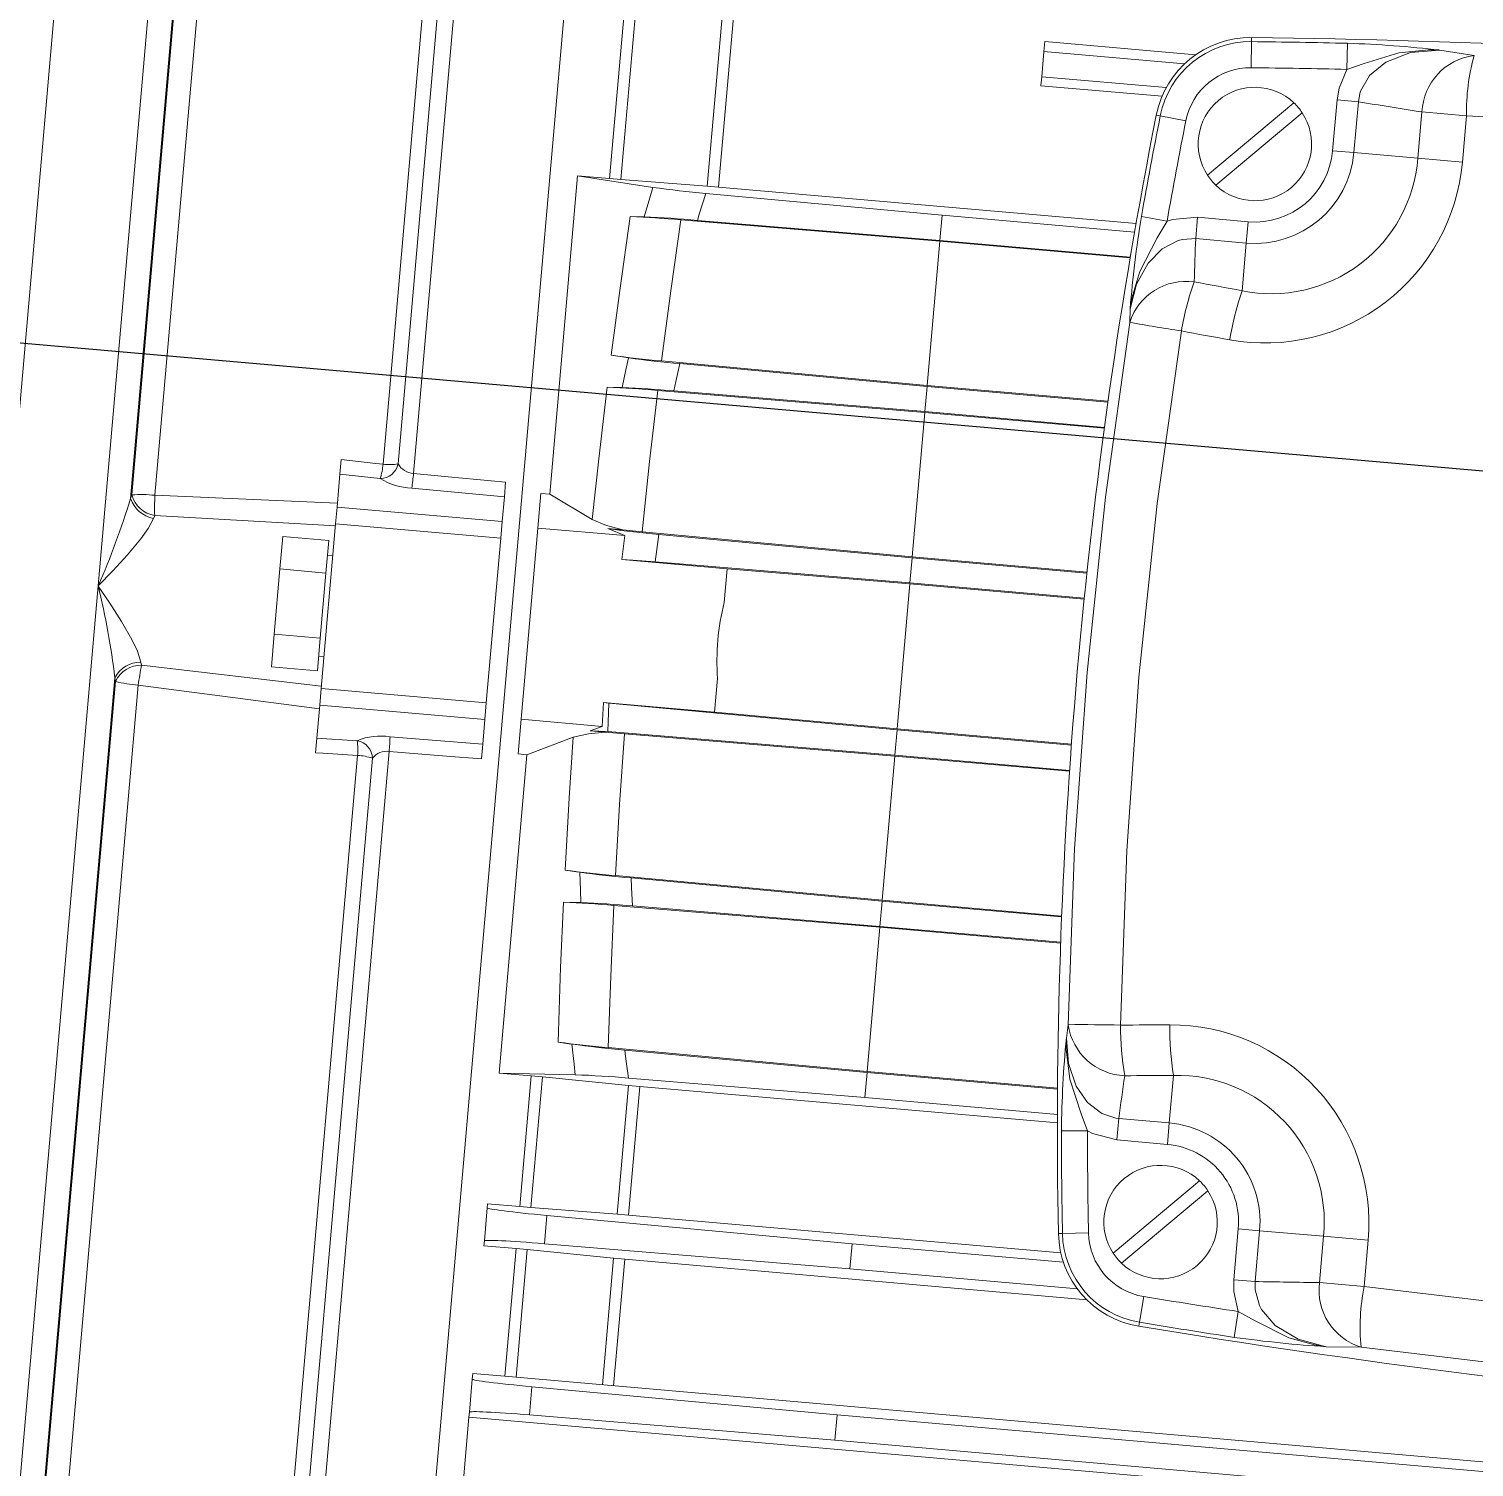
# Model space of a CAD drawing. Header units: inches. Extents: x 191440 to 383551, y 141400 to 284946.
# Drawn here: x 191696.481 to 191696.7146, y 141505.5674 to 141505.7998 of the extents above; entities that cross this region are included whole.
import ezdxf

# ---------------------------------------------------------------- set-up
doc = ezdxf.new("R2010")
doc.units = ezdxf.units.IN
doc.header["$MEASUREMENT"] = 0
doc.layers.add('MOTOR', color=140, linetype='Continuous', lineweight=9)
doc.layers.add('Sanitary', color=6, linetype='Continuous')
doc.styles.add('ROMANS', font='romans', dxfattribs={"height": 1})
doc.dimstyles.new('osama', dxfattribs={"dimtxt": 50, "dimasz": 45, "dimexe": 0.18, "dimexo": 0.0625, "dimgap": 0.2, "dimtad": 0, "dimdec": 0, "dimzin": 0, "dimdsep": 46, "dimtxsty": 'ROMANS', "dimcen": 0, "dimse1": 1, "dimse2": 1, "dimclrd": 3, "dimclre": 3, "dimclrt": 5, "dimadec": 0, "dimazin": 0, "dimtfac": 0.6, "dimtdec": 0, "dimtmove": 2, "dimatfit": 3, "dimfxl": 1, "dimtolj": 1, "dimtzin": 0, "dimarcsym": 0})

msp = doc.modelspace()

# ---------------------------------------------------------------- linework, layer by layer
at = {"color": 6, "elevation": -678.405}
msp.add_lwpolyline([(191697.5350818362, 141505.656635793), (191694.3777653963, 141505.932862421), (191694.6101797835, 141508.5893710223), (191674.2539498546, 141510.3703103732)], dxfattribs=at)
msp.add_circle((191696.5306204692, 141505.7278839571, -678.405), 1.7578125)
at = {"layer": 'MOTOR', "linetype": 'Continuous'}
for p, q in [((191696.5572002135, 141505.888378889, -678.405), (191696.5431636306, 141505.7279400129, -678.405)), ((191696.5750672089, 141505.8886687415, -678.405), (191696.5589036739, 141505.7039186917, -678.405)), ((191696.5154780932, 141505.8856858422, -678.405), (191696.5013673733, 141505.7243995752, -678.405)), ((191696.5544216243, 141505.8864979172, -678.405), (191696.5406836242, 141505.729471858, -678.405)), ((191696.511503338, 141505.8829136169, -678.405), (191696.4976399944, 141505.724454874, -678.405)), ((191696.5382389339, 141505.7294339116, -678.405), (191696.5518325368, 141505.8848095041, -678.405)), ((191696.4919874561, 141505.8811591823, -678.405), (191696.4771070158, 141505.711074972, -678.405)), ((191696.51130482, 141505.8824036246, -678.405), (191696.4974372894, 141505.7238970242, -678.405)), ((191696.5071237511, 141505.8802334068, -678.405), (191696.4922087133, 141505.7097537447, -678.405)), ((191696.5906341184, 141505.774356403, -678.405), (191696.5955945061, 141505.8310538943, -678.405)), ((191696.597397475, 141505.8307215308, -678.405), (191696.5924530621, 141505.7742066325, -678.405)), ((191696.5748591762, 141505.7755813921, -678.405), (191696.5786851955, 141505.8193129927, -678.405)), ((191696.5804542486, 141505.8185929703, -678.405), (191696.5766781157, 141505.7754315743, -678.405)), ((191696.6450455947, 141505.7961160382, -678.405), (191696.6451869164, 141505.7977313534, -678.405)), ((191696.6451869164, 141505.7977313534, -678.405), (191696.6695733063, 141505.7955978207, -678.405)), ((191696.6785949697, 141505.7977176385, -678.405), (191696.6785454887, 141505.7935030989, -678.405)), ((191696.6785949697, 141505.7977176385, -678.405), (191696.6786025911, 141505.7983667859, -678.405)), ((191696.6941011939, 141505.7974513673, -678.405), (191696.6940059451, 141505.7932376136, -678.405)), ((191696.7089969088, 141505.7963607275, -678.405), (191696.7145570901, 141505.7954685706, -678.405)), ((191696.6446894971, 141505.7920458241, -678.405), (191696.6450455947, 141505.7961160382, -678.405)), ((191696.6450455947, 141505.7961160382, -678.405), (191696.6677638828, 141505.7941284455, -678.405)), ((191696.6445623132, 141505.7905921055, -678.405), (191696.6446894971, 141505.7920458241, -678.405)), ((191696.6446894971, 141505.7920458241, -678.405), (191696.6648029769, 141505.7902861226, -678.405)), ((191696.6445623132, 141505.7905921055, -678.405), (191696.6641253021, 141505.7888805657, -678.405)), ((191696.6854262537, 141505.7878367698, -678.405), (191696.671475378, 141505.7761305951, -678.405)), ((191696.6916885167, 141505.7800747469, -678.405), (191696.6924070897, 141505.7882880742, -678.405)), ((191696.6924070897, 141505.7882880742, -678.405), (191696.6958596763, 141505.787986012, -678.405)), ((191696.6958596763, 141505.787986012, -678.405), (191696.6951411033, 141505.7797726847, -678.405)), ((191696.6638370333, 141505.7857299302, -678.405), (191696.6632001043, 141505.7858555165, -678.405)), ((191696.6638370333, 141505.7857299302, -678.405), (191696.6679722457, 141505.7849145707, -678.405)), ((191696.6728351726, 141505.7745100548, -678.405), (191696.6867860485, 141505.7862162296, -678.405)), ((191696.7054833692, 141505.7788678537, -678.405), (191696.7061375783, 141505.7863454981, -678.405)), ((191696.7133297278, 141505.7857162665, -678.405), (191696.7061375783, 141505.7863454981, -678.405)), ((191696.7133297278, 141505.7857162665, -678.405), (191696.7126755187, 141505.7782386221, -678.405)), ((191696.6916885167, 141505.7800747469, -678.405), (191696.6951411033, 141505.7797726847, -678.405)), ((191696.7054833692, 141505.7788678537, -678.405), (191696.6951411033, 141505.7797726847, -678.405)), ((191696.7126755187, 141505.7782386221, -678.405), (191696.7054833692, 141505.7788678537, -678.405)), ((191696.5651709579, 141505.7245823736, -678.405), (191696.5696724941, 141505.7760351679, -678.405)), ((191696.5818557404, 141505.7741525428, -678.405), (191696.5696724941, 141505.7760351679, -678.405)), ((191696.5748591762, 141505.7755813921, -678.405), (191696.5696724941, 141505.7760351679, -678.405)), ((191696.5748591762, 141505.7755813921, -678.405), (191696.5766781157, 141505.7754315743, -678.405)), ((191696.5906341184, 141505.774356403, -678.405), (191696.5766781157, 141505.7754315743, -678.405)), ((191696.5904001158, 141505.7731965323, -678.405), (191696.6285747039, 141505.7696678204, -678.405)), ((191696.5924530621, 141505.7742066325, -678.405), (191696.5906341184, 141505.774356403, -678.405)), ((191696.5924530621, 141505.7742066325, -678.405), (191696.6599311894, 141505.7683030614, -678.405)), ((191696.5863459248, 141505.7689180205, -678.405), (191696.6282071809, 141505.7654670127, -678.405)), ((191696.6282186063, 141505.7655976064, -678.405), (191696.5890386029, 141505.7688317365, -678.405)), ((191696.6285747039, 141505.7696678204, -678.405), (191696.6282186063, 141505.7655976064, -678.405)), ((191696.6285747039, 141505.7696678204, -678.405), (191696.6596942414, 141505.7669452137, -678.405)), ((191696.6607892533, 141505.7694323623, -678.405), (191696.6649396582, 141505.7686982428, -678.405)), ((191696.6698675307, 141505.7693299115, -678.405), (191696.6695654685, 141505.7658773249, -678.405)), ((191696.6698675307, 141505.7693299115, -678.405), (191696.6780320478, 141505.7686156088, -678.405)), ((191696.6780320478, 141505.7686156088, -678.405), (191696.6777299856, 141505.7651630222, -678.405)), ((191696.6777299856, 141505.7651630222, -678.405), (191696.6695654685, 141505.7658773249, -678.405)), ((191696.6282071809, 141505.7654670127, -678.405), (191696.6261672254, 141505.7421502148, -678.405)), ((191696.6589807085, 141505.7627746779, -678.405), (191696.6282071809, 141505.7654670127, -678.405)), ((191696.6282186063, 141505.7655976064, -678.405), (191696.6590025722, 141505.7629043583, -678.405)), ((191696.6770566413, 141505.7574666617, -678.405), (191696.6777299856, 141505.7651630222, -678.405)), ((191696.658907286, 141505.752353275, -678.405), (191696.6589787191, 141505.7545554012, -678.405)), ((191696.6261672254, 141505.7421502148, -678.405), (191696.5832402831, 141505.7461221236, -678.405)), ((191696.586225087, 141505.7456812418, -678.405), (191696.6261532466, 141505.7419904365, -678.405)), ((191696.5826480964, 141505.7413429448, -678.405), (191696.6257851674, 141505.7377832722, -678.405)), ((191696.625797149, 141505.7379202225, -678.405), (191696.5852384623, 141505.7412681566, -678.405)), ((191696.6261532466, 141505.7419904365, -678.405), (191696.625797149, 141505.7379202225, -678.405)), ((191696.6261532466, 141505.7419904365, -678.405), (191696.6553815212, 141505.7394332938, -678.405)), ((191696.6261672254, 141505.7421502148, -678.405), (191696.6554037945, 141505.7395923465, -678.405)), ((191696.625797149, 141505.7379202225, -678.405), (191696.6548243811, 141505.7353806687, -678.405)), ((191696.6257851674, 141505.7377832722, -678.405), (191696.6237450313, 141505.7144644097, -678.405)), ((191696.6548059779, 141505.7352442803, -678.405), (191696.6257851674, 141505.7377832722, -678.405)), ((191696.5312667196, 141505.7278382016, -678.405), (191696.5314724439, 141505.7301896412, -678.405)), ((191696.5308007686, 141505.7225123576, -678.405), (191696.5312667196, 141505.7278382016, -678.405)), ((191696.5377885106, 141505.7271061701, -678.405), (191696.5312667196, 141505.7278382016, -678.405)), ((191696.5580505333, 141505.7265302348, -678.405), (191696.5578427917, 141505.724155737, -678.405)), ((191696.4974372894, 141505.7238970242, -678.405), (191696.4976399944, 141505.724454874, -678.405)), ((191696.5013673733, 141505.7243995752, -678.405), (191696.5308529209, 141505.7231084603, -678.405)), ((191696.5578427917, 141505.724155737, -678.405), (191696.5428825868, 141505.7255748315, -678.405)), ((191696.5574946922, 141505.7201769419, -678.405), (191696.5578427917, 141505.724155737, -678.405)), ((191696.5632763849, 141505.7191087978, -678.405), (191696.5637660145, 141505.7247052902, -678.405)), ((191696.5637660145, 141505.7247052902, -678.405), (191696.5651709579, 141505.7245823736, -678.405)), ((191696.5720614772, 141505.720502088, -678.405), (191696.5651709579, 141505.7245823736, -678.405)), ((191696.530563312, 141505.7197982155, -678.405), (191696.5308007686, 141505.7225123576, -678.405)), ((191696.5308007686, 141505.7225123576, -678.405), (191696.5574946922, 141505.7201769419, -678.405)), ((191696.5013393687, 141505.7211192976, -678.405), (191696.5011466055, 141505.7206750826, -678.405)), ((191696.5305339243, 141505.7194623132, -678.405), (191696.5013393687, 141505.7211192976, -678.405)), ((191696.5282364154, 141505.6932016657, -678.405), (191696.530563312, 141505.7197982155, -678.405)), ((191696.5572572355, 141505.7174627998, -678.405), (191696.530563312, 141505.7197982155, -678.405)), ((191696.5574946922, 141505.7201769419, -678.405), (191696.5572572355, 141505.7174627998, -678.405)), ((191696.5605722193, 141505.6882000442, -678.405), (191696.5632763849, 141505.7191087978, -678.405)), ((191696.5772924152, 141505.717882554, -678.405), (191696.5632763849, 141505.7191087978, -678.405)), ((191696.5215719766, 141505.7124975874, -678.405), (191696.5220332552, 141505.7177700261, -678.405)), ((191696.5220332552, 141505.7177700261, -678.405), (191696.5294794549, 141505.717118568, -678.405)), ((191696.5290181763, 141505.7118461293, -678.405), (191696.5294794549, 141505.717118568, -678.405)), ((191696.5549303389, 141505.69086625, -678.405), (191696.5572572355, 141505.7174627998, -678.405)), ((191696.5746524448, 141505.718976278, -678.405), (191696.5745888367, 141505.7190136865, -678.405)), ((191696.5746562198, 141505.7190036367, -678.405), (191696.5745888367, 141505.7190136865, -678.405)), ((191696.5745888367, 141505.7190136865, -678.405), (191696.5770014311, 141505.7188026119, -678.405)), ((191696.5746524448, 141505.718976278, -678.405), (191696.5746562198, 141505.7190036367, -678.405)), ((191696.5772924152, 141505.717882554, -678.405), (191696.5746524448, 141505.718976278, -678.405)), ((191696.5768178538, 141505.7140315286, -678.405), (191696.5772924152, 141505.717882554, -678.405)), ((191696.5800960082, 141505.7184999678, -678.405), (191696.5770014311, 141505.7188026119, -678.405)), ((191696.6237450313, 141505.7144644097, -678.405), (191696.5800960082, 141505.7184999678, -678.405)), ((191696.5828226112, 141505.7180945394, -678.405), (191696.6237317893, 141505.7143130527, -678.405)), ((191696.53011278, 141505.714648612, -678.405), (191696.529269814, 141505.714722362, -678.405)), ((191696.6237450313, 141505.7144644097, -678.405), (191696.6519975732, 141505.7119926326, -678.405)), ((191696.5206494194, 141505.7019527099, -678.405), (191696.5215719766, 141505.7124975874, -678.405)), ((191696.5215719766, 141505.7124975874, -678.405), (191696.5290181763, 141505.7118461293, -678.405)), ((191696.5768178538, 141505.7140315286, -678.405), (191696.5938471719, 141505.7125416563, -678.405)), ((191696.6233756917, 141505.7102428386, -678.405), (191696.5822298517, 141505.7136392395, -678.405)), ((191696.5933711933, 141505.7071011962, -678.405), (191696.5938471719, 141505.7125416563, -678.405)), ((191696.5938466398, 141505.7125355739, -678.405), (191696.6233631108, 141505.7100990388, -678.405)), ((191696.6237317893, 141505.7143130527, -678.405), (191696.6233756917, 141505.7102428386, -678.405)), ((191696.6237317893, 141505.7143130527, -678.405), (191696.6519814543, 141505.7118415272, -678.405)), ((191696.5280956191, 141505.7013012519, -678.405), (191696.5290181763, 141505.7118461293, -678.405)), ((191696.6233631108, 141505.7100990388, -678.405), (191696.6213106211, 141505.6866389741, -678.405)), ((191696.6515435945, 141505.707633566, -678.405), (191696.6233631108, 141505.7100990388, -678.405)), ((191696.6233756917, 141505.7102428386, -678.405), (191696.6515581888, 141505.7077771896, -678.405)), ((191696.4922087133, 141505.7097537447, -678.405), (191696.4772936755, 141505.5392740825, -678.405)), ((191696.5589036739, 141505.7039186917, -678.405), (191696.542740139, 141505.5191686418, -678.405)), ((191696.5201881407, 141505.6966802712, -678.405), (191696.5206494194, 141505.7019527099, -678.405)), ((191696.5206494194, 141505.7019527099, -678.405), (191696.5280956191, 141505.7013012519, -678.405)), ((191696.5276343404, 141505.6960288131, -678.405), (191696.5280956191, 141505.7013012519, -678.405)), ((191696.5278439813, 141505.6984250192, -678.405), (191696.5286869473, 141505.6983512692, -678.405)), ((191696.4991143484, 141505.6974462777, -678.405), (191696.499227046, 141505.6969753384, -678.405)), ((191696.499227046, 141505.6969753384, -678.405), (191696.528265803, 141505.693537568, -678.405)), ((191696.5201881407, 141505.6966802712, -678.405), (191696.5276343404, 141505.6960288131, -678.405)), ((191696.4949019008, 141505.6949174005, -678.405), (191696.4810343702, 141505.5364108002, -678.405)), ((191696.4950046567, 141505.6943328264, -678.405), (191696.4811413131, 141505.5358740835, -678.405)), ((191696.4986850109, 141505.6937400325, -678.405), (191696.484574291, 141505.5324537655, -678.405)), ((191696.4950046567, 141505.6943328264, -678.405), (191696.4949019008, 141505.6949174005, -678.405)), ((191696.5279468065, 141505.6898914209, -678.405), (191696.4986850109, 141505.6937400325, -678.405)), ((191696.5918189395, 141505.6893588545, -678.405), (191696.5922949181, 141505.6947993146, -678.405)), ((191696.5279989587, 141505.6904875236, -678.405), (191696.5282364154, 141505.6932016657, -678.405)), ((191696.5282364154, 141505.6932016657, -678.405), (191696.5549303389, 141505.69086625, -678.405)), ((191696.5275330078, 141505.6851616796, -678.405), (191696.5279989587, 141505.6904875236, -678.405)), ((191696.5546928823, 141505.6881521079, -678.405), (191696.5279989587, 141505.6904875236, -678.405)), ((191696.5549303389, 141505.69086625, -678.405), (191696.5546928823, 141505.6881521079, -678.405)), ((191696.5736734822, 141505.6870538322, -678.405), (191696.5738627108, 141505.6909298209, -678.405)), ((191696.5918189395, 141505.6893588545, -678.405), (191696.5738627108, 141505.6909298209, -678.405)), ((191696.5747491349, 141505.6907979759, -678.405), (191696.5738627108, 141505.6909298209, -678.405)), ((191696.5747491349, 141505.6907979759, -678.405), (191696.5745466571, 141505.686254679, -678.405)), ((191696.5747491349, 141505.6907979759, -678.405), (191696.6212980403, 141505.6864951744, -678.405)), ((191696.6213106211, 141505.6866389741, -678.405), (191696.5918194717, 141505.6893649369, -678.405)), ((191696.5543447828, 141505.6841733129, -678.405), (191696.5546928823, 141505.6881521079, -678.405)), ((191696.5600825897, 141505.6826035517, -678.405), (191696.5605722193, 141505.6882000442, -678.405)), ((191696.5736734822, 141505.6870538322, -678.405), (191696.5605722193, 141505.6882000442, -678.405)), ((191696.5717293255, 141505.6863293238, -678.405), (191696.5736734822, 141505.6870538322, -678.405)), ((191696.6212980403, 141505.6864951744, -678.405), (191696.6209419427, 141505.6824249604, -678.405)), ((191696.6212980403, 141505.6864951744, -678.405), (191696.6494805374, 141505.6840295254, -678.405)), ((191696.6213106211, 141505.6866389741, -678.405), (191696.6494911048, 141505.6841735012, -678.405)), ((191696.5273272834, 141505.68281024, -678.405), (191696.5275330078, 141505.6851616796, -678.405)), ((191696.5275330078, 141505.6851616796, -678.405), (191696.534082834, 141505.6847500927, -678.405)), ((191696.5393654339, 141505.6853735898, -678.405), (191696.5543447828, 141505.6841733129, -678.405)), ((191696.5543447828, 141505.6841733129, -678.405), (191696.5541370412, 141505.681798815, -678.405)), ((191696.5614875331, 141505.6824806351, -678.405), (191696.5689819041, 141505.6853024059, -678.405)), ((191696.5717293255, 141505.6863293238, -678.405), (191696.5745466571, 141505.686254679, -678.405)), ((191696.5717293255, 141505.6863293238, -678.405), (191696.5741419199, 141505.6861182491, -678.405)), ((191696.6209419427, 141505.6824249604, -678.405), (191696.5745466571, 141505.686254679, -678.405)), ((191696.577242037, 141505.6858789277, -678.405), (191696.6209287006, 141505.6822736032, -678.405)), ((191696.5205286034, 141505.5270039073, -678.405), (191696.5341222063, 141505.6823794997, -678.405)), ((191696.536523167, 141505.6819176138, -678.405), (191696.5227851669, 141505.5248915547, -678.405)), ((191696.5392314986, 141505.6829955381, -678.405), (191696.5251949157, 141505.5225566621, -678.405)), ((191696.5569859968, 141505.6310278407, -678.405), (191696.5614875331, 141505.6824806351, -678.405)), ((191696.5614875331, 141505.6824806351, -678.405), (191696.5600825897, 141505.6826035517, -678.405)), ((191696.6209287006, 141505.6822736032, -678.405), (191696.6188885646, 141505.6589547408, -678.405)), ((191696.6491812425, 141505.679801826, -678.405), (191696.6209287006, 141505.6822736032, -678.405)), ((191696.6209419427, 141505.6824249604, -678.405), (191696.6491916077, 141505.6799534349, -678.405)), ((191696.6188885646, 141505.6589547408, -678.405), (191696.5757887119, 141505.6629398213, -678.405)), ((191696.5783527112, 141505.6625636611, -678.405), (191696.6188765829, 141505.6588177905, -678.405)), ((191696.6188765829, 141505.6588177905, -678.405), (191696.6185204854, 141505.6547475765, -678.405)), ((191696.6188765829, 141505.6588177905, -678.405), (191696.647903815, 141505.6562782368, -678.405)), ((191696.6188885646, 141505.6589547408, -678.405), (191696.6479093751, 141505.6564157489, -678.405)), ((191696.5755420063, 141505.6581304169, -678.405), (191696.6185065066, 141505.6545877982, -678.405)), ((191696.6185204854, 141505.6547475765, -678.405), (191696.5785580226, 141505.658046295, -678.405)), ((191696.6185065066, 141505.6545877982, -678.405), (191696.6164665511, 141505.6312710003, -678.405)), ((191696.6477430756, 141505.6520299298, -678.405), (191696.6185065066, 141505.6545877982, -678.405)), ((191696.6185204854, 141505.6547475765, -678.405), (191696.64774876, 141505.6521904338, -678.405)), ((191696.648665382, 141505.6366734184, -678.405), (191696.6489774293, 141505.6388544935, -678.405)), ((191696.6164665511, 141505.6312710003, -678.405), (191696.5746420003, 141505.6351415518, -678.405)), ((191696.5773087537, 141505.6347589464, -678.405), (191696.6164551256, 141505.6311404066, -678.405)), ((191696.5569859968, 141505.6310278407, -678.405), (191696.5693110667, 141505.6307662661, -678.405)), ((191696.5569859968, 141505.6310278407, -678.405), (191696.5621726789, 141505.6305740649, -678.405)), ((191696.5603251699, 141505.6094569404, -678.405), (191696.5621726789, 141505.6305740649, -678.405)), ((191696.5639900003, 141505.630405751, -678.405), (191696.5621441348, 141505.6093074126, -678.405)), ((191696.5639900003, 141505.630405751, -678.405), (191696.5621726789, 141505.6305740649, -678.405)), ((191696.5639900003, 141505.630405751, -678.405), (191696.5779206814, 141505.6290411536, -678.405)), ((191696.6164551256, 141505.6311404066, -678.405), (191696.616099028, 141505.6270701925, -678.405)), ((191696.6164551256, 141505.6311404066, -678.405), (191696.6472390915, 141505.6284471586, -678.405)), ((191696.6164665511, 141505.6312710003, -678.405), (191696.6472400788, 141505.6285786655, -678.405)), ((191696.6659631248, 141505.6306671881, -678.405), (191696.6652897805, 141505.6229708277, -678.405)), ((191696.5761005459, 141505.6082369093, -678.405), (191696.5779206814, 141505.6290411536, -678.405)), ((191696.616099028, 141505.6270701925, -678.405), (191696.5778916432, 141505.6302240374, -678.405)), ((191696.5797379986, 141505.6288727925, -678.405), (191696.5779195166, 141505.6080874474, -678.405)), ((191696.5779206814, 141505.6290411536, -678.405), (191696.5797379986, 141505.6288727925, -678.405)), ((191696.5797379986, 141505.6288727925, -678.405), (191696.6472161259, 141505.6229692213, -678.405)), ((191696.616099028, 141505.6270701925, -678.405), (191696.6472185656, 141505.6243475858, -678.405)), ((191696.6571252635, 141505.6236851303, -678.405), (191696.6568232013, 141505.6202325437, -678.405)), ((191696.6571252635, 141505.6236851303, -678.405), (191696.6652897805, 141505.6229708277, -678.405)), ((191696.6520798823, 141505.6217103321, -678.405), (191696.6478650529, 141505.6217080758, -678.405)), ((191696.6652897805, 141505.6229708277, -678.405), (191696.6649877183, 141505.619518241, -678.405)), ((191696.6649877183, 141505.619518241, -678.405), (191696.6568232013, 141505.6202325437, -678.405)), ((191696.6701845934, 141505.613623795, -678.405), (191696.6562337176, 141505.6019176203, -678.405)), ((191696.6575935123, 141505.6002970801, -678.405), (191696.6715443881, 141505.6120032548, -678.405)), ((191696.5550812345, 141505.6092563073, -678.405), (191696.5551384879, 141505.6099107163, -678.405)), ((191696.5603251699, 141505.6094569404, -678.405), (191696.5551384879, 141505.6099107163, -678.405)), ((191696.5603251699, 141505.6094569404, -678.405), (191696.5621441348, 141505.6093074126, -678.405)), ((191696.5546147635, 141505.6039245198, -678.405), (191696.5550812345, 141505.6092563073, -678.405)), ((191696.5761005459, 141505.6082369093, -678.405), (191696.5621441348, 141505.6093074126, -678.405)), ((191696.5647225341, 141505.608021154, -678.405), (191696.5643240722, 141505.6034667142, -678.405)), ((191696.5647225341, 141505.608021154, -678.405), (191696.6140336683, 141505.6034630227, -678.405)), ((191696.5779195166, 141505.6080874474, -678.405), (191696.5761005459, 141505.6082369093, -678.405)), ((191696.5779195166, 141505.6080874474, -678.405), (191696.6477732746, 141505.6019760355, -678.405)), ((191696.6480364873, 141505.6051288631, -678.405), (191696.6473874269, 141505.6051157863, -678.405)), ((191696.6522504622, 141505.6052137634, -678.405), (191696.6480364873, 141505.6051288631, -678.405)), ((191696.6757282833, 141505.5976484448, -678.405), (191696.6764468563, 141505.6058617721, -678.405)), ((191696.679899443, 141505.6055597099, -678.405), (191696.6764468563, 141505.6058617721, -678.405)), ((191696.679899443, 141505.6055597099, -678.405), (191696.67918087, 141505.5973463826, -678.405)), ((191696.6902417088, 141505.6046548789, -678.405), (191696.679899443, 141505.6055597099, -678.405)), ((191696.5545445016, 141505.6031214229, -678.405), (191696.5546147635, 141505.6039245198, -678.405)), ((191696.5545445016, 141505.6031214229, -678.405), (191696.5597311837, 141505.6026676471, -678.405)), ((191696.5579274185, 141505.5820505167, -678.405), (191696.5597311837, 141505.6026676471, -678.405)), ((191696.5615484178, 141505.6024983359, -678.405), (191696.5597311837, 141505.6026676471, -678.405)), ((191696.5615484178, 141505.6024983359, -678.405), (191696.559745549, 141505.5818914509, -678.405)), ((191696.5615484178, 141505.6024983359, -678.405), (191696.5754776896, 141505.6011176289, -678.405)), ((191696.6136775707, 141505.5993928087, -678.405), (191696.5643240722, 141505.6034667142, -678.405)), ((191696.6140336683, 141505.6034630227, -678.405), (191696.6136775707, 141505.5993928087, -678.405)), ((191696.6140336683, 141505.6034630227, -678.405), (191696.6481965815, 141505.6004741551, -678.405)), ((191696.6895874997, 141505.5971772344, -678.405), (191696.6902417088, 141505.6046548789, -678.405)), ((191696.6974338584, 141505.6040256473, -678.405), (191696.6902417088, 141505.6046548789, -678.405)), ((191696.6974338584, 141505.6040256473, -678.405), (191696.6967796493, 141505.5965480029, -678.405)), ((191696.5736888909, 141505.5806715666, -678.405), (191696.5754776896, 141505.6011176289, -678.405)), ((191696.5754776896, 141505.6011176289, -678.405), (191696.5772949133, 141505.6009481995, -678.405)), ((191696.5772949133, 141505.6009481995, -678.405), (191696.5755070213, 141505.5805125008, -678.405)), ((191696.5772949133, 141505.6009481995, -678.405), (191696.6519720723, 141505.5944147946, -678.405)), ((191696.6136775707, 141505.5993928087, -678.405), (191696.6504452923, 141505.5961760498, -678.405)), ((191696.67918087, 141505.5973463826, -678.405), (191696.6757282833, 141505.5976484448, -678.405)), ((191696.6895874997, 141505.5971772344, -678.405), (191696.6967796493, 141505.5965480029, -678.405)), ((191696.6611716917, 141505.5949196898, -678.405), (191696.6604885738, 141505.5907605862, -678.405)), ((191696.6604885738, 141505.5907605862, -678.405), (191696.6603833561, 141505.5901199774, -678.405)), ((191696.6764433701, 141505.5924964617, -678.405), (191696.6758054612, 141505.5883301846, -678.405)), ((191696.6962948953, 141505.5867307291, -678.405), (191696.6906642642, 141505.5868176414, -678.405)), ((191696.5521933062, 141505.5762471358, -678.405), (191696.5526597772, 141505.5815789234, -678.405)), ((191696.5526597772, 141505.5815789234, -678.405), (191696.5527407365, 141505.5825042926, -678.405)), ((191696.5527407365, 141505.5825042926, -678.405), (191696.5579274185, 141505.5820505167, -678.405)), ((191696.5579274185, 141505.5820505167, -678.405), (191696.9746568313, 141505.5455914174, -678.405)), ((191696.5623010768, 141505.5803437701, -678.405), (191696.5619026149, 141505.5757893303, -678.405)), ((191696.5623010768, 141505.5803437701, -678.405), (191696.611612211, 141505.5757856388, -678.405)), ((191696.5510688122, 141505.5633941108, -678.405), (191696.5521225822, 141505.575438757, -678.405)), ((191696.5521225822, 141505.575438757, -678.405), (191696.5521933062, 141505.5762471358, -678.405)), ((191696.5521225822, 141505.575438757, -678.405), (191696.9792253591, 141505.5380721058, -678.405)), ((191696.6112561134, 141505.5717154248, -678.405), (191696.5619026149, 141505.5757893303, -678.405)), ((191696.611612211, 141505.5757856388, -678.405), (191696.6112561134, 141505.5717154248, -678.405)), ((191696.611612211, 141505.5757856388, -678.405), (191696.9206997468, 141505.5487439834, -678.405)), ((191696.6112561134, 141505.5717154248, -678.405), (191696.9203436493, 141505.5446737693, -678.405))]:
    msp.add_line(p, q, dxfattribs=at)
at = {"layer": 'MOTOR', "linetype": 'Continuous', "elevation": -678.405, "flags": 128}
for points in [[(191696.6940059451, 141505.7932376136), (191696.6967890824, 141505.7942034109), (191696.7023895467, 141505.7958972205), (191696.7072226976, 141505.7964063042), (191696.7072567989, 141505.796406577), (191696.708493708, 141505.7963859827), (191696.7088534315, 141505.7963689188), (191696.7089671508, 141505.7963624913), (191696.7089969088, 141505.7963607275)], [(191696.7089969088, 141505.7963607275), (191696.704295668, 141505.7959720888), (191696.7002818123, 141505.7944212802), (191696.6976503883, 141505.7922328259), (191696.6962083241, 141505.7896965714), (191696.6960931856, 141505.7893194059), (191696.6958596763, 141505.787986012)], [(191696.6924070897, 141505.7882880742), (191696.6927362501, 141505.7901936124), (191696.6940059451, 141505.7932376136)], [(191696.8569816186, 141505.7731483546), (191696.821252985, 141505.7774149987), (191696.7852879418, 141505.7809441473), (191696.7493419061, 141505.7837082139), (191696.7133297278, 141505.7857162665)], [(191696.5804185725, 141505.769378729), (191696.5813501196, 141505.7724970479), (191696.5818557404, 141505.7741525428)], [(191696.5904001158, 141505.7731965323), (191696.5893502609, 141505.7698466405), (191696.5890386029, 141505.7688317365)], [(191696.5751165253, 141505.7470307437), (191696.5764978353, 141505.757495946), (191696.5781969159, 141505.7694320075)], [(191696.5781969159, 141505.7694320075), (191696.5799629755, 141505.7693896765), (191696.5804185725, 141505.769378729)], [(191696.5863459248, 141505.7689180205), (191696.5847270078, 141505.757463377), (191696.5832402831, 141505.7461221236)], [(191696.6589787191, 141505.7545554012), (191696.6589826265, 141505.754584996), (191696.6589958724, 141505.7546834401), (191696.659041324, 141505.7550017339), (191696.6592272617, 141505.7560888442), (191696.659263063, 141505.7562705903), (191696.6605425606, 141505.7605916722), (191696.6633592613, 141505.7660098058), (191696.6649396582, 141505.7686982428)], [(191696.6649396582, 141505.7686982428), (191696.6658173581, 141505.7689697107), (191696.6698675307, 141505.7693299115)], [(191696.6695654685, 141505.7658773249), (191696.6674286681, 141505.7657561482), (191696.6667284295, 141505.7655745266), (191696.6641342315, 141505.7642262244), (191696.6618845936, 141505.7619379646), (191696.6600227648, 141505.7585454033), (191696.6589787191, 141505.7545554012)], [(191696.6489774293, 141505.6388544935), (191696.6500027447, 141505.667322624), (191696.6520024085, 141505.6957736078), (191696.6549694742, 141505.724105906), (191696.658907286, 141505.752353275)], [(191696.667246701, 141505.750957809), (191696.6633412001, 141505.7230750442), (191696.6603986016, 141505.6950390361), (191696.6584299042, 141505.6669523228), (191696.6574324699, 141505.638780635)], [(191696.57792991, 141505.7466063698), (191696.5769617404, 141505.7467523748), (191696.5751165253, 141505.7470307437)], [(191696.5768901394, 141505.7418000219), (191696.5775005156, 141505.7446603862), (191696.57792991, 141505.7466063698)], [(191696.586225087, 141505.7456812418), (191696.5855670611, 141505.7427689824), (191696.5852384623, 141505.7412681566)], [(191696.5720614772, 141505.720502088), (191696.5731125536, 141505.7302712909), (191696.5744714217, 141505.7418631078)], [(191696.5744714217, 141505.7418631078), (191696.5763635909, 141505.7418137628), (191696.5768901394, 141505.7418000219)], [(191696.5826480964, 141505.7413429448), (191696.5813113496, 141505.7298915167), (191696.5800960082, 141505.7184999678)], [(191696.5314724439, 141505.7301896412), (191696.5370555549, 141505.7295660749), (191696.5382389339, 141505.7294339116)], [(191696.5431636306, 141505.7279400129), (191696.5487776586, 141505.7274083657), (191696.5580505333, 141505.7265302348)], [(191696.5011466055, 141505.7206750826), (191696.500265469, 141505.7190234977), (191696.4990884621, 141505.7173481524), (191696.496936142, 141505.7147615481), (191696.4945511618, 141505.7121836074), (191696.4922292282, 141505.7097748709), (191696.4922087133, 141505.7097537447)], [(191696.5770014311, 141505.7188026119), (191696.5743749495, 141505.7195031501), (191696.5720614772, 141505.720502088)], [(191696.5828226112, 141505.7180945394), (191696.5824866013, 141505.715629529), (191696.5822298517, 141505.7136392395)], [(191696.5822298517, 141505.7136392395), (191696.5786227656, 141505.713914438), (191696.5768178538, 141505.7140315286)], [(191696.4922087133, 141505.7097537447), (191696.492225248, 141505.7097293769), (191696.4940936335, 141505.7069540351), (191696.4959947258, 141505.7040011116), (191696.4976651882, 141505.7010800572), (191696.498533393, 141505.699225779), (191696.4991143484, 141505.6974462777)], [(191696.5676459339, 141505.6638474255), (191696.568320608, 141505.6754991016), (191696.5689819041, 141505.6853024059)], [(191696.5689819041, 141505.6853024059), (191696.5714190441, 141505.6858822988), (191696.5741419199, 141505.6861182491)], [(191696.5741419199, 141505.6861182491), (191696.5747080206, 141505.686077178), (191696.577242037, 141505.6858789277)], [(191696.577242037, 141505.6858789277), (191696.5764607929, 141505.6744494002), (191696.5757887119, 141505.6629398213)], [(191696.5341222063, 141505.6823794997), (191696.5285156304, 141505.6827349138), (191696.5273272834, 141505.68281024)], [(191696.5541370412, 141505.681798815), (191696.5485159829, 141505.6822501168), (191696.5392314986, 141505.6829955381)], [(191696.5700388606, 141505.663489547), (191696.5695179255, 141505.6635674491), (191696.5676459339, 141505.6638474255)], [(191696.5702282212, 141505.6585756641), (191696.5701432668, 141505.6605666473), (191696.5700388606, 141505.663489547)], [(191696.5783527112, 141505.6625636611), (191696.5784157022, 141505.6610285756), (191696.5785580226, 141505.658046295)], [(191696.5665275402, 141505.636050434), (191696.5669269479, 141505.6481002022), (191696.5673838864, 141505.6586462765)], [(191696.5673838864, 141505.6586462765), (191696.5692494068, 141505.6585999982), (191696.5702282212, 141505.6585756641)], [(191696.5755420063, 141505.6581304169), (191696.5750367563, 141505.6467032956), (191696.5746420003, 141505.6351415518)], [(191696.5687246967, 141505.6357171164), (191696.5682741201, 141505.6357854489), (191696.5665275402, 141505.636050434)], [(191696.5693110667, 141505.6307662661), (191696.569100601, 141505.6324844103), (191696.5687246967, 141505.6357171164)], [(191696.648665382, 141505.6366734184), (191696.6486640909, 141505.6366435946), (191696.648659378, 141505.6365271572), (191696.6486480157, 141505.6361632349), (191696.6486479485, 141505.6349189383), (191696.648648752, 141505.6348866114), (191696.6492444462, 141505.6300517298), (191696.6510509899, 141505.6244755958), (191696.6520798823, 141505.6217103321)], [(191696.648665382, 141505.6366734184), (191696.6490007097, 141505.6325627366), (191696.650245141, 141505.6288984128), (191696.6520632498, 141505.6262542714), (191696.6543839058, 141505.6244759751), (191696.6566699321, 141505.6237366342), (191696.6571252635, 141505.6236851303)], [(191696.5773087537, 141505.6347589464), (191696.5774394406, 141505.6337053422), (191696.5778916432, 141505.6302240374)], [(191696.6568232013, 141505.6202325437), (191696.6528971081, 141505.6212905773), (191696.6520798823, 141505.6217103321)], [(191696.6764433701, 141505.5924964617), (191696.6757215498, 141505.5957146978), (191696.6757282833, 141505.5976484448)], [(191696.67918087, 141505.5973463826), (191696.6791792903, 141505.5959926975), (191696.6798810085, 141505.5934748017), (191696.6802069255, 141505.5928531335), (191696.6824183511, 141505.5902409847), (191696.6861019323, 141505.5880167378), (191696.6906642642, 141505.5868176414)], [(191696.6967796493, 141505.5965480029), (191696.7325082828, 141505.5922813589), (191696.7684733261, 141505.5887522103), (191696.8044193617, 141505.5859881437), (191696.84043154, 141505.583980091)], [(191696.6764433701, 141505.5924964617), (191696.6791619962, 141505.5909782253), (191696.6846250023, 141505.588272247), (191696.6889570458, 141505.5870720083), (191696.689139909, 141505.587039171), (191696.6902230539, 141505.5868722985), (191696.6905383826, 141505.5868324601), (191696.690634652, 141505.5868210718), (191696.6906642642, 141505.5868176414)], [(191696.8392041777, 141505.5742277869), (191696.8034613257, 141505.5762047257), (191696.7676161839, 141505.5789550305), (191696.7319221971, 141505.5824617738), (191696.6962948953, 141505.5867307291)]]:
    msp.add_lwpolyline(points, dxfattribs=at)
at = {"layer": 'MOTOR', "linetype": 'Continuous'}
for centre, radius, start, end in [((191696.6784204677, 141505.7828544449, -678.405), 0.01551341000334136, 89.32734696374234, 168.8457999060429), ((191696.6784204677, 141505.7828544449, -678.405), 0.0148642178866555, 89.32734696374234, 168.8457999060429), ((191696.6618306817, 141504.3698212079, -678.405), 1.42799483819099, 88.70509219639666, 89.32734696374234), ((191696.6618306817, 141504.3698212079, -678.405), 1.428644030307677, 80.67265303620391, 89.32734696374234), ((191696.6872404977, 141505.6014830069, -678.405), 0.1960884173724184, 83.62980032053746, 87.9949393637899), ((191696.7157215124, 141505.7859473065, -678.405), 0.009592202556561845, 96.9724797597135, 177.6208532066595), ((191696.7478904705, 141505.7863200598, -678.405), 0.03456601658414746, 164.652786930564, 181.0008837150617), ((191696.6784204677, 141505.7828544449, -678.405), 0.01064938785175036, 89.32734696374234, 168.8457999060429), ((191696.6618306817, 141504.3698212079, -678.405), 1.423780008156086, 88.70509219639666, 89.32734696374234), ((191696.6791307132, 141505.7811734123, -678.405), 0.009167015001974319, 46.62580962438337, 213.3741903755243), ((191696.6791307132, 141505.7811734123, -678.405), 0.009167015001974194, 33.37419037552431, 46.62580962438337), ((191697.4934017398, 141505.6221607048, -678.405), 0.8461860001822374, 168.8457999060429, 181.1542000938395), ((191697.4934017398, 141505.6221607048, -678.405), 0.8455368080655514, 168.8457999060429, 169.9693286754959), ((191697.4934017398, 141505.6221607048, -678.405), 0.8413219780306465, 168.8457999060429, 169.9693286754959), ((191696.6791307132, 141505.7811734123, -678.405), 0.009167015001974269, 226.6258096243831, 33.37419037552431), ((191696.6791307132, 141505.7811734123, -678.405), 0.01260577225152389, 265.0000000000231, 354.9999999999192), ((191696.6807670534, 141505.7810434864, -678.405), 0.03203150667488674, 259.7532747065541, 354.9764156695916), ((191696.6818217674, 141505.7807171421, -678.405), 0.02373375790050144, 258.4177645405878, 355.5310940001759), ((191696.6791307132, 141505.7811734123, -678.405), 0.016071547211014, 265.0000000000231, 354.9999999999192), ((191696.6791307132, 141505.7811734123, -678.405), 0.009167015001974319, 213.3741903755243, 226.6258096243831), ((191696.6052552504, 141505.9446256146, -678.405), 0.1720715121180353, 262.1842957391164, 265.0474234628738), ((191696.5717158522, 141505.601821692, -678.405), 0.1677355718063847, 84.99624389622907, 87.78562149958313), ((191696.5741353651, 141505.6021671497, -678.405), 0.1673295878848456, 84.89017079106354, 87.84804391231097), ((191696.8390866436, 141505.7401848213, -678.405), 0.1806803199905478, 170.684282908802, 175.4381077102514), ((191696.6680111915, 141505.7494196601, -678.405), 0.009564893740646799, 82.07991990414862, 162.1391405305636), ((191696.7133045178, 141505.7431122106, -678.405), 0.04672125749430653, 160.2588443939317, 170.3328894224441), ((191696.7243817622, 141505.7414050887, -678.405), 0.04997640644274461, 161.2534096742985, 170.6519158014599), ((191696.7055493092, 141506.0054734627, -678.405), 0.2573816382880748, 259.5593239319276, 261.4416587443237), ((191696.5968589216, 141505.9046537737, -678.405), 0.1591155284521159, 262.1462270460613, 265.0900684876829), ((191696.601381579, 141505.9192341851, -678.405), 0.1742134994199566, 262.263669110467, 265.0089846336103), ((191696.5675206246, 141505.5680739163, -678.405), 0.1739281364598956, 85.01037151553328, 87.70964366882741), ((191696.5705436598, 141505.5763988659, -678.405), 0.1655228691445176, 84.9066851672097, 87.80262597480147), ((191696.5377646852, 141505.7300896822, -678.405), 0.002983607149763963, 270.4575369195579, 348.0491297080835), ((191696.5269000861, 141505.7304205548, -678.405), 0.01138169296377224, 343.0700007779044, 355.0269677422455), ((191696.5393197401, 141505.7385715084, -678.405), 0.009201294329741, 263.2543262830593, 278.5242167201126), ((191696.5433204712, 141505.7309673792, -678.405), 0.003031426359608341, 209.5602898071706, 267.0342941336086), ((191696.5432149186, 141505.7359188721, -678.405), 0.01034937768002721, 238.377378160145, 268.1598426443937), ((191696.5056101299, 141505.7312030375, -678.405), 0.03769499624406335, 351.4131098915742, 355.0340407243081), ((191696.3714282399, 141505.7624427317, -678.405), 0.1317727291044845, 336.4313590634806, 342.9913199689558), ((191696.5019651765, 141505.7253636547, -678.405), 0.00475949230804551, 197.9476865848259, 260.0966289979023), ((191696.4992270948, 141505.7057838964, -678.405), 0.01873831082715898, 83.44139690293987, 94.85866776252921), ((191696.5021832775, 141505.7257744613, -678.405), 0.004731039200232918, 196.1958315716184, 259.7247587683071), ((191696.5420400792, 141505.7224120832, -678.405), 0.04072123680865371, 177.2024384280298, 181.8192868061674), ((191696.5981637741, 141505.8930374798, -678.405), 0.1756143036539966, 262.3073536324931, 264.9884166927485), ((191696.36411382, 141505.6788385308, -678.405), 0.1317727290737193, 7.008680031054745, 13.56864093647237), ((191696.6315914362, 141505.6975593365, -678.405), 0.03939332501208018, 165.9823835260587, 184.0176164739148), ((191696.4991063215, 141505.6926867921, -678.405), 0.00475949230804549, 89.90337100204519, 152.0523134150867), ((191696.4992497732, 141505.6922443538, -678.405), 0.004731039200232269, 90.27524123171662, 153.8041684283108), ((191696.5390849313, 141505.6886345888, -678.405), 0.04072123680829372, 168.180713193786, 172.79756157201), ((191696.4998098267, 141505.7124445528, -678.405), 0.0187383108271578, 255.1413322374574, 266.5586030969876), ((191696.537810801, 141505.6758550181, -678.405), 0.009644692335759972, 80.72399573074748, 112.7387835415038), ((191696.5227842922, 141505.6833768162, -678.405), 0.01138169296377354, 354.9730322577334, 6.929999222014158), ((191696.5335412892, 141505.6818160442, -678.405), 0.002983607149684807, 1.950870291761775, 79.54246308038822), ((191696.5016819017, 141505.6863031831, -678.405), 0.03769499624406399, 354.9659592756568, 358.5868901083778), ((191696.5335998656, 141505.6731930435, -678.405), 0.009201294330158915, 71.4757832799013, 86.74567371689199), ((191696.5387925931, 141505.6801569447, -678.405), 0.002872324929299182, 81.21048685268724, 142.1949293526401), ((191696.5896427907, 141505.8242160491, -678.405), 0.1618701860998057, 262.1897992052471, 265.0901857149496), ((191696.5938821862, 141505.8397976183, -678.405), 0.1779130129924979, 262.2982321619231, 264.9924566096784), ((191696.5607320649, 141505.4886836324, -678.405), 0.1700927603841183, 85.00494338277623, 87.75876105570654), ((191696.5640692304, 141505.4958610617, -678.405), 0.1628311241226315, 84.89504214517056, 87.83230397045482), ((191696.6584524429, 141505.6401626636, -678.405), 0.009564893740646408, 187.8608594693759, 267.9200800958921), ((191696.6509569961, 141505.3814804679, -678.405), 0.2573816382879766, 88.55834125562475, 90.44067606810299), ((191696.7041529389, 141505.6385091852, -678.405), 0.04672125749433107, 179.6671105774812, 189.7411556059478), ((191696.7153583337, 141505.6382668287, -678.405), 0.04997640644274236, 179.3480841985271, 188.7465903256198), ((191696.6655238112, 141505.6068049017, -678.405), 0.0320308502575243, 355.0222978335236, 90.24801167152124), ((191696.5881018665, 141505.7919878453, -678.405), 0.1574227676936406, 262.1229923554242, 265.0951424444436), ((191696.5928017511, 141505.8124881987, -678.405), 0.1784032513364315, 262.2437736783086, 265.0180116226978), ((191696.8276113399, 141505.6195995259, -678.405), 0.1797586539333607, 174.5496983012918, 179.3279112057557), ((191696.5633445272, 141505.4681844898, -678.405), 0.1626912215472498, 84.87001818693628, 87.89826274129507), ((191696.6666144407, 141505.6069387331, -678.405), 0.02373739220707213, 354.4788398750342, 91.57230148043216), ((191697.4934017398, 141505.6221607048, -678.405), 0.8455368080655514, 180.030671324451, 181.1542000938395), ((191697.4934017398, 141505.6221607048, -678.405), 0.8413219780306465, 180.030671324451, 181.1542000938395), ((191696.6638890529, 141505.6069604376, -678.405), 0.016071547211014, 354.9999999999192, 85.00000000002309), ((191696.6638890529, 141505.6069604376, -678.405), 0.01260577225152397, 354.9999999999192, 85.00000000002309), ((191696.6638890529, 141505.6069604376, -678.405), 0.009167015001974307, 46.62580962438337, 213.3741903755243), ((191696.6638890529, 141505.6069604376, -678.405), 0.009167015001974269, 226.6258096243831, 33.37419037552431), ((191696.6638890529, 141505.6069604376, -678.405), 0.009167015001974206, 33.37419037552431, 46.62580962438337), ((191696.6628976893, 141505.6054282764, -678.405), 0.0155134100033415, 181.1542000938395, 260.6726530362039), ((191696.6628976893, 141505.6054282764, -678.405), 0.01486421788665552, 181.1542000938395, 260.6726530362039), ((191696.6628976893, 141505.6054282764, -678.405), 0.0106493878517504, 181.1542000938395, 260.6726530362039), ((191696.6638890529, 141505.6069604376, -678.405), 0.009167015001974307, 213.3741903755243, 226.6258096243831), ((191696.6990949776, 141505.595905144, -678.405), 0.009592202556561834, 172.3791467932441, 253.0275202402638), ((191696.730710489, 141505.5899519727, -678.405), 0.03456601658415046, 168.9991162850233, 185.3472130694551), ((191696.8919305861, 141506.9998751496, -678.405), 1.423780008156087, 260.6726530362039, 261.2949078035641), ((191696.8919305861, 141506.9998751496, -678.405), 1.427994838190991, 260.6726530362039, 261.2949078035641), ((191696.8919305861, 141506.9998751496, -678.405), 1.428644030307677, 260.6726530362039, 269.327346963744), ((191696.7031890515, 141505.7835982982, -678.405), 0.1971788456736528, 262.0171364430116, 266.3581240310432)]:
    msp.add_arc(centre, radius, start, end, dxfattribs=at)
for centre, major_axis, ratio, start_param, end_param in [((191696.4757539031, 141504.3861008165, -678.405), (-1.424772779517773, 0.1246514663081344), 0.9921634478, 4.637177208351129, 4.644454744575183), ((191697.5032632294, 141505.7348780461, -678.405), (-0.07328463530849297, -0.8376472145617849), 0.9921634478, 4.762097722939846, 4.770408609890555), ((191696.8314932116, 141506.3090727979, -678.405), (-0.8078424233567971, 0.07067705395902558), 0.7002075382, 1.430253065388069, 1.439988830717182), ((191696.8307883998, 141506.3010167624, -678.405), (-0.8176770267715757, 0.07153747026809198), 0.6917857981000001, 1.430253065388069, 1.439988830717182), ((191696.722972868, 141505.0686795951, -678.405), (-0.817677026771575, 0.071537470268101), 0.6917857981, 4.843196476462414, 4.852932241791527), ((191697.4835402503, 141505.5094433635, -678.405), (-0.07328463530795852, -0.8376472145618314), 0.9921634478, 4.654369350878851, 4.66268023782956), ((191696.7222680562, 141505.0606235596, -678.405), (-0.8078424233567963, 0.07067705395903452), 0.7002075382, 4.843196476462414, 4.852932241791527), ((191696.5663207813, 141505.6082729744, -678.405), (-0.01123954675974673, 0.0009833329246473747), 0.0349207695, 0, 1.431169986635352), ((191696.5658543103, 141505.6029411868, -678.405), (-0.01123954675974673, 0.0009833329246473747), 0.0349207695, 4.852015320544228, 6.283185307179585), ((191696.7058538075, 141507.0161547583, -678.405), (-1.424772779517773, 0.1246514663081344), 0.9921634478, 1.638730562604428, 1.646008098828483), ((191696.5638993239, 141505.5805955905, -678.405), (-0.01123954675974673, 0.0009833329246473747), 0.0349207695, 0, 1.431169986635367), ((191696.563432853, 141505.5752638029, -678.405), (-0.01123954675974673, 0.0009833329246473747), 0.0349207695, 4.852015320544242, 6.283185307179585)]:
    msp.add_ellipse(centre, major_axis=major_axis, ratio=ratio, start_param=start_param, end_param=end_param, dxfattribs=at)

# ---------------------------------------------------------------- leaders
at = {"layer": 'Sanitary', "ltscale": 0.5}
msp.add_leader([(191675.3895376889, 141510.2709593113, -678.405), (191675.7091439614, 141509.2026043592, -678.405), (191676.1723712728, 141509.1620772209, -678.405)], dimstyle='osama', override={"dimasz": 100, "dimgap": 0.09}, dxfattribs=at)

doc.saveas('drawing.dxf')
